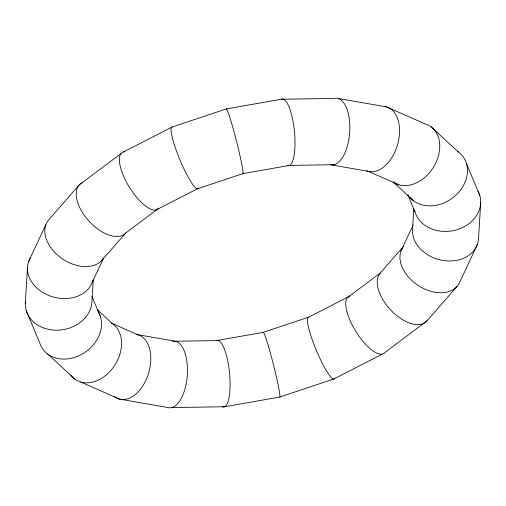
<?xml version="1.0" encoding="UTF-8"?>
<svg xmlns="http://www.w3.org/2000/svg" width="506" height="506" viewBox="0 0 506 506"><rect width="100%" height="100%" fill="white"/><g stroke="black" fill="none" stroke-linecap="round" stroke-linejoin="round"><path stroke-width="0.76" d="M25.3 303.455L27.438 267.933M93.268 279.533L91.959 301.31A33.478 27.659 -9.4 0 1 56.982 330.209A33.478 27.659 -9.4 0 1 25.389 302.006M413.807 208.58L412.498 230.356A33.478 26.211 15.1 0 0 444.831 260.698A33.478 26.211 15.1 0 0 478.562 238.067L480.7 202.545M28.747 261.21L45.869 224.734M92.2 282.367L103.686 257.889M400.999 250.906L413.149 225.031M477.253 244.79L460.131 281.266A33.478 22.985 33.8 0 1 420.669 286.978A33.478 22.985 33.8 0 1 402.295 248.174M101.927 260.255L125.804 232.924L158.726 208.244A33.478 12.15 58.2 0 1 128.733 186.119A33.478 12.15 58.2 0 1 124.95 151.787M347.274 297.756L380.196 273.076L403.554 246.34M457.063 286.421L426.805 321.057L385.091 352.334A33.478 12.15 58.2 0 1 356.009 331.702A33.478 12.15 58.2 0 1 349.931 296.023L308.654 317.167L263.114 332.372L216.423 340.601L172.54 341.278M120.909 153.666L79.195 184.943L48.937 219.579A33.478 22.985 33.8 0 0 60.948 257.826A33.478 22.985 33.8 0 0 102.87 259.085M123.565 151.933L172.35 126.936L226.169 108.967L281.349 99.246L334.137 98.436A33.478 15.503 -85.8 0 1 349.829 128.783A33.478 15.503 -85.8 0 1 332.878 164.956M156.069 209.977L197.346 188.833L242.886 173.628L289.577 165.399L334.238 164.716M382.435 354.067L333.65 379.064L279.831 397.033L224.651 406.754L171.863 407.564M338.185 98.468L386.47 106.88L425.274 123.964A33.478 24.92 -57.5 0 1 434.483 165.468A33.478 24.92 -57.5 0 1 393.067 181.907L413.497 200.737M330.19 164.678L368.286 171.319L398.911 184.804M111.358 323.081L137.714 334.681L175.81 341.322A33.478 15.503 -85.8 0 1 186.948 378.912A33.478 15.503 -85.8 0 1 167.815 407.532L119.53 399.12L80.726 382.036M431.118 126.861L458.436 152.04M97.614 309.969L112.933 324.093A33.478 24.92 -57.5 0 1 111.636 369.519A33.478 24.92 -57.5 0 1 70.758 374.978M47.564 353.96L74.882 379.139M466.462 163.621L479.764 195.386M407.849 194.829L414.977 211.85M91.915 296.276L100.53 316.838M26.236 310.614L39.538 342.379A33.478 27.216 -35.6 0 0 81.82 354.295A33.478 27.216 -35.6 0 0 97.449 310.399M427.652 319.975A33.478 18.191 47.5 0 1 392.213 311.551A33.478 18.191 47.5 0 1 380.196 273.076M334.751 378.121A33.478 5.288 67.3 0 1 316.933 351.721A33.478 5.288 67.3 0 1 308.654 317.167M263.114 332.372A33.478 1.935 75.7 0 1 272.74 361.872A33.478 1.935 75.7 0 1 279.831 397.033M216.423 340.601A33.478 9.026 84.4 0 1 229.623 373.902A33.478 9.026 84.4 0 1 222.279 406.691M136.373 334.403A33.478 20.923 -73.7 0 1 147.86 375.414A33.478 20.923 -73.7 0 1 114.603 396.634M92.68 280.925A33.478 26.211 15.1 0 1 49.866 295.89A33.478 26.211 15.1 0 1 30.417 257.756M125.804 232.924A33.478 18.191 47.5 0 1 87.791 219.762A33.478 18.191 47.5 0 1 82.491 182.514M198.447 187.89A33.478 5.288 67.3 0 1 180.629 161.49A33.478 5.288 67.3 0 1 172.35 126.936M226.169 108.967A33.478 1.935 75.7 0 1 236.878 142.711A33.478 1.935 75.7 0 1 242.273 173.261M281.349 99.246A33.478 9.026 84.4 0 1 294.448 131.465A33.478 9.026 84.4 0 1 287.813 165.57M384.446 106.507A33.478 20.923 -73.7 0 1 397.71 144.09A33.478 20.923 -73.7 0 1 366.806 170.826M457.26 151.212A33.478 27.216 -35.6 0 1 456.823 194.285A33.478 27.216 -35.6 0 1 410.315 197.833M478.132 191.325A33.478 27.659 -9.4 0 1 456.937 229.73A33.478 27.659 -9.4 0 1 414.61 210.452"/></g></svg>
